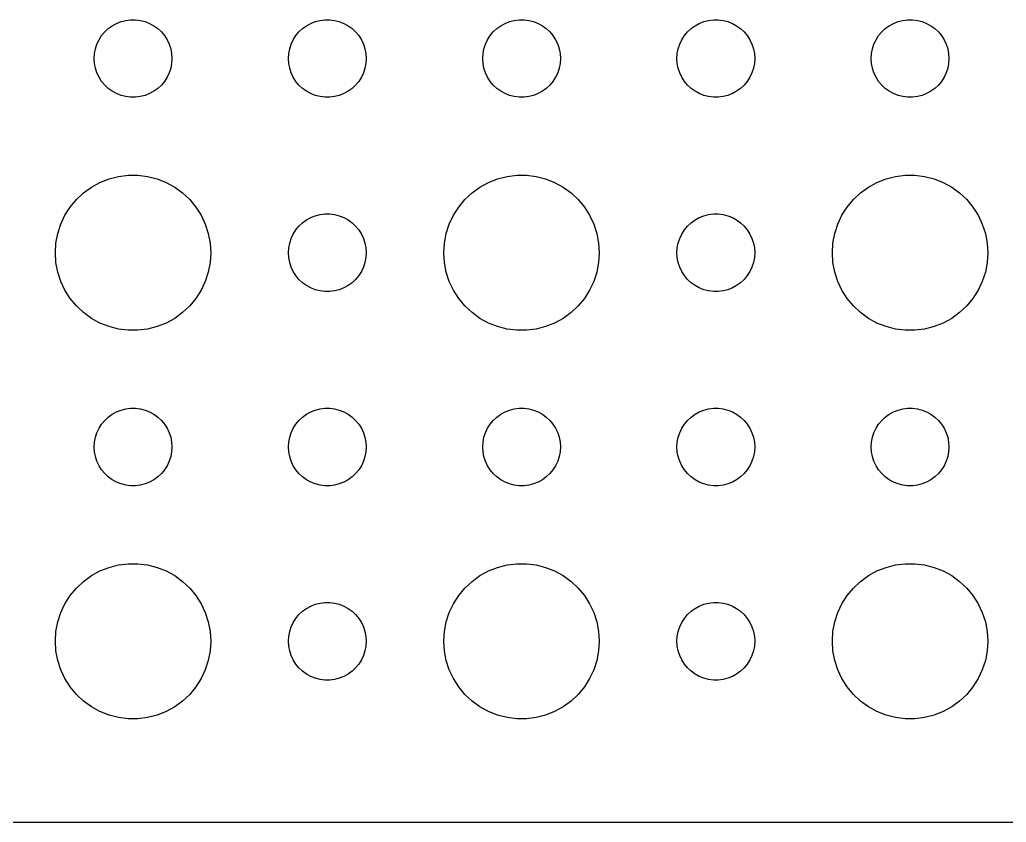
# Model space of a CAD drawing. Header units: metres. Extents: x -134 to 134, y -134 to 134.
# Drawn here: x 63.12 to 101.21, y -134.49 to -103.5 of the extents above; entities that cross this region are included whole.
import ezdxf

# ---------------------------------------------------------------- set-up
doc = ezdxf.new("R2010")
doc.units = ezdxf.units.M

msp = doc.modelspace()

# ---------------------------------------------------------------- linework, layer by layer
for p, q in [((66.8613, -103.643), (67.0365, -103.573)), ((67.0365, -103.573), (67.2189, -103.527)), ((67.2189, -103.527), (67.4058, -103.503)), ((67.4058, -103.503), (67.5942, -103.503)), ((67.5942, -103.503), (67.7811, -103.527)), ((67.7811, -103.527), (67.9635, -103.573)), ((67.9635, -103.573), (68.1387, -103.643)), ((74.3613, -103.643), (74.5365, -103.573)), ((74.5365, -103.573), (74.7189, -103.527)), ((74.7189, -103.527), (74.9058, -103.503)), ((74.9058, -103.503), (75.0942, -103.503)), ((75.0942, -103.503), (75.2811, -103.527)), ((75.2811, -103.527), (75.4635, -103.573)), ((75.4635, -103.573), (75.6387, -103.643)), ((81.8613, -103.643), (82.0365, -103.573)), ((82.0365, -103.573), (82.2189, -103.527)), ((82.2189, -103.527), (82.4058, -103.503)), ((82.4058, -103.503), (82.5942, -103.503)), ((82.5942, -103.503), (82.7811, -103.527)), ((82.7811, -103.527), (82.9635, -103.573)), ((82.9635, -103.573), (83.1387, -103.643)), ((89.3613, -103.643), (89.5365, -103.573)), ((89.5365, -103.573), (89.7189, -103.527)), ((89.7189, -103.527), (89.9058, -103.503)), ((89.9058, -103.503), (90.0942, -103.503)), ((90.0942, -103.503), (90.2811, -103.527)), ((90.2811, -103.527), (90.4635, -103.573)), ((90.4635, -103.573), (90.6387, -103.643)), ((96.8613, -103.643), (97.0365, -103.573)), ((97.0365, -103.573), (97.2189, -103.527)), ((97.2189, -103.527), (97.4058, -103.503)), ((97.4058, -103.503), (97.5942, -103.503)), ((97.5942, -103.503), (97.7811, -103.527)), ((97.7811, -103.527), (97.9635, -103.573)), ((97.9635, -103.573), (98.1387, -103.643)), ((66.2865, -104.118), (66.4065, -103.973)), ((66.4065, -103.973), (66.5439, -103.844)), ((66.5439, -103.844), (66.6963, -103.734)), ((66.6963, -103.734), (66.8613, -103.643)), ((68.1387, -103.643), (68.3037, -103.734)), ((68.3037, -103.734), (68.4561, -103.844)), ((68.4561, -103.844), (68.5934, -103.973)), ((68.5934, -103.973), (68.7135, -104.118)), ((73.7865, -104.118), (73.9065, -103.973)), ((73.9065, -103.973), (74.0439, -103.844)), ((74.0439, -103.844), (74.1963, -103.734)), ((74.1963, -103.734), (74.3613, -103.643)), ((75.6387, -103.643), (75.8037, -103.734)), ((75.8037, -103.734), (75.9561, -103.844)), ((75.9561, -103.844), (76.0934, -103.973)), ((76.0934, -103.973), (76.2135, -104.118)), ((81.2865, -104.118), (81.4065, -103.973)), ((81.4065, -103.973), (81.5439, -103.844)), ((81.5439, -103.844), (81.6963, -103.734)), ((81.6963, -103.734), (81.8613, -103.643)), ((83.1387, -103.643), (83.3037, -103.734)), ((83.3037, -103.734), (83.4561, -103.844)), ((83.4561, -103.844), (83.5934, -103.973)), ((83.5934, -103.973), (83.7135, -104.118)), ((88.7865, -104.118), (88.9065, -103.973)), ((88.9065, -103.973), (89.0439, -103.844)), ((89.0439, -103.844), (89.1963, -103.734)), ((89.1963, -103.734), (89.3613, -103.643)), ((90.6387, -103.643), (90.8037, -103.734)), ((90.8037, -103.734), (90.9561, -103.844)), ((90.9561, -103.844), (91.0934, -103.973)), ((91.0934, -103.973), (91.2135, -104.118)), ((96.2865, -104.118), (96.4065, -103.973)), ((96.4065, -103.973), (96.5439, -103.844)), ((96.5439, -103.844), (96.6963, -103.734)), ((96.6963, -103.734), (96.8613, -103.643)), ((98.1387, -103.643), (98.3037, -103.734)), ((98.3037, -103.734), (98.4561, -103.844)), ((98.4561, -103.844), (98.5934, -103.973)), ((98.5934, -103.973), (98.7135, -104.118)), ((66.1053, -104.448), (66.1855, -104.277)), ((66.1855, -104.277), (66.2865, -104.118)), ((68.7135, -104.118), (68.8145, -104.277)), ((68.8145, -104.277), (68.8947, -104.448)), ((73.6053, -104.448), (73.6855, -104.277)), ((73.6855, -104.277), (73.7865, -104.118)), ((76.2135, -104.118), (76.3145, -104.277)), ((76.3145, -104.277), (76.3947, -104.448)), ((81.1053, -104.448), (81.1855, -104.277)), ((81.1855, -104.277), (81.2865, -104.118)), ((83.7135, -104.118), (83.8145, -104.277)), ((83.8145, -104.277), (83.8947, -104.448)), ((88.6053, -104.448), (88.6855, -104.277)), ((88.6855, -104.277), (88.7865, -104.118)), ((91.2135, -104.118), (91.3145, -104.277)), ((91.3145, -104.277), (91.3947, -104.448)), ((96.1053, -104.448), (96.1855, -104.277)), ((96.1855, -104.277), (96.2865, -104.118)), ((98.7135, -104.118), (98.8145, -104.277)), ((98.8145, -104.277), (98.8947, -104.448)), ((66.0118, -104.812), (66.0471, -104.627)), ((66.0471, -104.627), (66.1053, -104.448)), ((68.8947, -104.448), (68.9529, -104.627)), ((68.9529, -104.627), (68.9882, -104.812)), ((73.5118, -104.812), (73.5471, -104.627)), ((73.5471, -104.627), (73.6053, -104.448)), ((76.3947, -104.448), (76.4529, -104.627)), ((76.4529, -104.627), (76.4882, -104.812)), ((81.0118, -104.812), (81.0471, -104.627)), ((81.0471, -104.627), (81.1053, -104.448)), ((83.8947, -104.448), (83.9529, -104.627)), ((83.9529, -104.627), (83.9882, -104.812)), ((88.5118, -104.812), (88.5471, -104.627)), ((88.5471, -104.627), (88.6053, -104.448)), ((91.3947, -104.448), (91.4529, -104.627)), ((91.4529, -104.627), (91.4882, -104.812)), ((96.0118, -104.812), (96.0471, -104.627)), ((96.0471, -104.627), (96.1053, -104.448)), ((98.8947, -104.448), (98.9529, -104.627)), ((98.9529, -104.627), (98.9882, -104.812)), ((66, -105), (66.0118, -104.812)), ((66.0118, -105.188), (66, -105)), ((68.9882, -104.812), (69, -105)), ((69, -105), (68.9882, -105.188)), ((73.5, -105), (73.5118, -104.812)), ((73.5118, -105.188), (73.5, -105)), ((76.4882, -104.812), (76.5, -105)), ((76.5, -105), (76.4882, -105.188)), ((81, -105), (81.0118, -104.812)), ((81.0118, -105.188), (81, -105)), ((83.9882, -104.812), (84, -105)), ((84, -105), (83.9882, -105.188)), ((88.5, -105), (88.5118, -104.812)), ((88.5118, -105.188), (88.5, -105)), ((91.4882, -104.812), (91.5, -105)), ((91.5, -105), (91.4882, -105.188)), ((96, -105), (96.0118, -104.812)), ((96.0118, -105.188), (96, -105)), ((98.9882, -104.812), (99, -105)), ((99, -105), (98.9882, -105.188)), ((66.0471, -105.373), (66.0118, -105.188)), ((66.1053, -105.552), (66.0471, -105.373)), ((68.9529, -105.373), (68.8947, -105.552)), ((68.9882, -105.188), (68.9529, -105.373)), ((73.5471, -105.373), (73.5118, -105.188)), ((73.6053, -105.552), (73.5471, -105.373)), ((76.4529, -105.373), (76.3947, -105.552)), ((76.4882, -105.188), (76.4529, -105.373)), ((81.0471, -105.373), (81.0118, -105.188)), ((81.1053, -105.552), (81.0471, -105.373)), ((83.9529, -105.373), (83.8947, -105.552)), ((83.9882, -105.188), (83.9529, -105.373)), ((88.5471, -105.373), (88.5118, -105.188)), ((88.6053, -105.552), (88.5471, -105.373)), ((91.4529, -105.373), (91.3947, -105.552)), ((91.4882, -105.188), (91.4529, -105.373)), ((96.0471, -105.373), (96.0118, -105.188)), ((96.1053, -105.552), (96.0471, -105.373)), ((98.9529, -105.373), (98.8947, -105.552)), ((98.9882, -105.188), (98.9529, -105.373)), ((66.1855, -105.723), (66.1053, -105.552)), ((66.2865, -105.882), (66.1855, -105.723)), ((66.4065, -106.027), (66.2865, -105.882)), ((68.7135, -105.882), (68.5934, -106.027)), ((68.8145, -105.723), (68.7135, -105.882)), ((68.8947, -105.552), (68.8145, -105.723)), ((73.6855, -105.723), (73.6053, -105.552)), ((73.7865, -105.882), (73.6855, -105.723)), ((73.9065, -106.027), (73.7865, -105.882)), ((76.2135, -105.882), (76.0934, -106.027)), ((76.3145, -105.723), (76.2135, -105.882)), ((76.3947, -105.552), (76.3145, -105.723)), ((81.1855, -105.723), (81.1053, -105.552)), ((81.2865, -105.882), (81.1855, -105.723)), ((81.4065, -106.027), (81.2865, -105.882)), ((83.7135, -105.882), (83.5934, -106.027)), ((83.8145, -105.723), (83.7135, -105.882)), ((83.8947, -105.552), (83.8145, -105.723)), ((88.6855, -105.723), (88.6053, -105.552)), ((88.7865, -105.882), (88.6855, -105.723)), ((88.9065, -106.027), (88.7865, -105.882)), ((91.2135, -105.882), (91.0934, -106.027)), ((91.3145, -105.723), (91.2135, -105.882)), ((91.3947, -105.552), (91.3145, -105.723)), ((96.1855, -105.723), (96.1053, -105.552)), ((96.2865, -105.882), (96.1855, -105.723)), ((96.4065, -106.027), (96.2865, -105.882)), ((98.7135, -105.882), (98.5934, -106.027)), ((98.8145, -105.723), (98.7135, -105.882)), ((98.8947, -105.552), (98.8145, -105.723)), ((66.5439, -106.156), (66.4065, -106.027)), ((66.6963, -106.266), (66.5439, -106.156)), ((66.8613, -106.357), (66.6963, -106.266)), ((68.3037, -106.266), (68.1387, -106.357)), ((68.4561, -106.156), (68.3037, -106.266)), ((68.5934, -106.027), (68.4561, -106.156)), ((74.0439, -106.156), (73.9065, -106.027)), ((74.1963, -106.266), (74.0439, -106.156)), ((74.3613, -106.357), (74.1963, -106.266)), ((75.8037, -106.266), (75.6387, -106.357)), ((75.9561, -106.156), (75.8037, -106.266)), ((76.0934, -106.027), (75.9561, -106.156)), ((81.5439, -106.156), (81.4065, -106.027)), ((81.6963, -106.266), (81.5439, -106.156)), ((81.8613, -106.357), (81.6963, -106.266)), ((83.3037, -106.266), (83.1387, -106.357)), ((83.4561, -106.156), (83.3037, -106.266)), ((83.5934, -106.027), (83.4561, -106.156)), ((89.0439, -106.156), (88.9065, -106.027)), ((89.1963, -106.266), (89.0439, -106.156)), ((89.3613, -106.357), (89.1963, -106.266)), ((90.8037, -106.266), (90.6387, -106.357)), ((90.9561, -106.156), (90.8037, -106.266)), ((91.0934, -106.027), (90.9561, -106.156)), ((96.5439, -106.156), (96.4065, -106.027)), ((96.6963, -106.266), (96.5439, -106.156)), ((96.8613, -106.357), (96.6963, -106.266)), ((98.3037, -106.266), (98.1387, -106.357)), ((98.4561, -106.156), (98.3037, -106.266)), ((98.5934, -106.027), (98.4561, -106.156)), ((67.0365, -106.427), (66.8613, -106.357)), ((67.2189, -106.473), (67.0365, -106.427)), ((67.4058, -106.497), (67.2189, -106.473)), ((67.5942, -106.497), (67.4058, -106.497)), ((67.7811, -106.473), (67.5942, -106.497)), ((67.9635, -106.427), (67.7811, -106.473)), ((68.1387, -106.357), (67.9635, -106.427)), ((74.5365, -106.427), (74.3613, -106.357)), ((74.7189, -106.473), (74.5365, -106.427)), ((74.9058, -106.497), (74.7189, -106.473)), ((75.0942, -106.497), (74.9058, -106.497)), ((75.2811, -106.473), (75.0942, -106.497)), ((75.4635, -106.427), (75.2811, -106.473)), ((75.6387, -106.357), (75.4635, -106.427)), ((82.0365, -106.427), (81.8613, -106.357)), ((82.2189, -106.473), (82.0365, -106.427)), ((82.4058, -106.497), (82.2189, -106.473)), ((82.5942, -106.497), (82.4058, -106.497)), ((82.7811, -106.473), (82.5942, -106.497)), ((82.9635, -106.427), (82.7811, -106.473)), ((83.1387, -106.357), (82.9635, -106.427)), ((89.5365, -106.427), (89.3613, -106.357)), ((89.7189, -106.473), (89.5365, -106.427)), ((89.9058, -106.497), (89.7189, -106.473)), ((90.0942, -106.497), (89.9058, -106.497)), ((90.2811, -106.473), (90.0942, -106.497)), ((90.4635, -106.427), (90.2811, -106.473)), ((90.6387, -106.357), (90.4635, -106.427)), ((97.0365, -106.427), (96.8613, -106.357)), ((97.2189, -106.473), (97.0365, -106.427)), ((97.4058, -106.497), (97.2189, -106.473)), ((97.5942, -106.497), (97.4058, -106.497)), ((97.7811, -106.473), (97.5942, -106.497)), ((97.9635, -106.427), (97.7811, -106.473)), ((98.1387, -106.357), (97.9635, -106.427)), ((66.2227, -109.786), (66.573, -109.647)), ((66.573, -109.647), (66.9379, -109.553)), ((66.9379, -109.553), (67.3116, -109.506)), ((67.3116, -109.506), (67.6884, -109.506)), ((67.6884, -109.506), (68.0621, -109.553)), ((68.0621, -109.553), (68.427, -109.647)), ((68.427, -109.647), (68.7773, -109.786)), ((81.2227, -109.786), (81.573, -109.647)), ((81.573, -109.647), (81.9379, -109.553)), ((81.9379, -109.553), (82.3116, -109.506)), ((82.3116, -109.506), (82.6884, -109.506)), ((82.6884, -109.506), (83.0621, -109.553)), ((83.0621, -109.553), (83.427, -109.647)), ((83.427, -109.647), (83.7773, -109.786)), ((96.2227, -109.786), (96.573, -109.647)), ((96.573, -109.647), (96.9379, -109.553)), ((96.9379, -109.553), (97.3116, -109.506)), ((97.3116, -109.506), (97.6884, -109.506)), ((97.6884, -109.506), (98.0621, -109.553)), ((98.0621, -109.553), (98.427, -109.647)), ((98.427, -109.647), (98.7773, -109.786)), ((65.5877, -110.188), (65.8925, -109.967)), ((65.8925, -109.967), (66.2227, -109.786)), ((68.7773, -109.786), (69.1075, -109.967)), ((69.1075, -109.967), (69.4123, -110.188)), ((80.5877, -110.188), (80.8925, -109.967)), ((80.8925, -109.967), (81.2227, -109.786)), ((83.7773, -109.786), (84.1075, -109.967)), ((84.1075, -109.967), (84.4123, -110.188)), ((95.5877, -110.188), (95.8925, -109.967)), ((95.8925, -109.967), (96.2227, -109.786)), ((98.7773, -109.786), (99.1075, -109.967)), ((99.1075, -109.967), (99.4123, -110.188)), ((65.073, -110.737), (65.3131, -110.446)), ((65.3131, -110.446), (65.5877, -110.188)), ((69.4123, -110.188), (69.6869, -110.446)), ((69.6869, -110.446), (69.927, -110.737)), ((80.073, -110.737), (80.3131, -110.446)), ((80.3131, -110.446), (80.5877, -110.188)), ((84.4123, -110.188), (84.6869, -110.446)), ((84.6869, -110.446), (84.927, -110.737)), ((95.073, -110.737), (95.3131, -110.446)), ((95.3131, -110.446), (95.5877, -110.188)), ((99.4123, -110.188), (99.6869, -110.446)), ((99.6869, -110.446), (99.927, -110.737)), ((64.8711, -111.055), (65.073, -110.737)), ((69.927, -110.737), (70.1289, -111.055)), ((79.8711, -111.055), (80.073, -110.737)), ((84.927, -110.737), (85.1289, -111.055)), ((94.8711, -111.055), (95.073, -110.737)), ((99.927, -110.737), (100.129, -111.055)), ((64.7107, -111.396), (64.8711, -111.055)), ((70.1289, -111.055), (70.2893, -111.396)), ((74.1963, -111.234), (74.3613, -111.143)), ((74.3613, -111.143), (74.5365, -111.073)), ((74.5365, -111.073), (74.7189, -111.027)), ((74.7189, -111.027), (74.9058, -111.003)), ((74.9058, -111.003), (75.0942, -111.003)), ((75.0942, -111.003), (75.2811, -111.027)), ((75.2811, -111.027), (75.4635, -111.073)), ((75.4635, -111.073), (75.6387, -111.143)), ((75.6387, -111.143), (75.8037, -111.234)), ((79.7107, -111.396), (79.8711, -111.055)), ((85.1289, -111.055), (85.2893, -111.396)), ((89.1963, -111.234), (89.3613, -111.143)), ((89.3613, -111.143), (89.5365, -111.073)), ((89.5365, -111.073), (89.7189, -111.027)), ((89.7189, -111.027), (89.9058, -111.003)), ((89.9058, -111.003), (90.0942, -111.003)), ((90.0942, -111.003), (90.2811, -111.027)), ((90.2811, -111.027), (90.4635, -111.073)), ((90.4635, -111.073), (90.6387, -111.143)), ((90.6387, -111.143), (90.8037, -111.234)), ((94.7107, -111.396), (94.8711, -111.055)), ((100.129, -111.055), (100.289, -111.396)), ((64.5943, -111.754), (64.7107, -111.396)), ((70.2893, -111.396), (70.4057, -111.754)), ((73.7865, -111.618), (73.9065, -111.473)), ((73.9065, -111.473), (74.0439, -111.344)), ((74.0439, -111.344), (74.1963, -111.234)), ((75.8037, -111.234), (75.9561, -111.344)), ((75.9561, -111.344), (76.0934, -111.473)), ((76.0934, -111.473), (76.2135, -111.618)), ((79.5943, -111.754), (79.7107, -111.396)), ((85.2893, -111.396), (85.4057, -111.754)), ((88.7865, -111.618), (88.9065, -111.473)), ((88.9065, -111.473), (89.0439, -111.344)), ((89.0439, -111.344), (89.1963, -111.234)), ((90.8037, -111.234), (90.9561, -111.344)), ((90.9561, -111.344), (91.0934, -111.473)), ((91.0934, -111.473), (91.2135, -111.618)), ((94.5943, -111.754), (94.7107, -111.396)), ((100.289, -111.396), (100.406, -111.754)), ((64.5237, -112.124), (64.5943, -111.754)), ((70.4057, -111.754), (70.4763, -112.124)), ((73.5471, -112.127), (73.6053, -111.948)), ((73.6053, -111.948), (73.6855, -111.777)), ((73.6855, -111.777), (73.7865, -111.618)), ((76.2135, -111.618), (76.3145, -111.777)), ((76.3145, -111.777), (76.3947, -111.948)), ((76.3947, -111.948), (76.4529, -112.127)), ((79.5237, -112.124), (79.5943, -111.754)), ((85.4057, -111.754), (85.4763, -112.124)), ((88.5471, -112.127), (88.6053, -111.948)), ((88.6053, -111.948), (88.6855, -111.777)), ((88.6855, -111.777), (88.7865, -111.618)), ((91.2135, -111.618), (91.3145, -111.777)), ((91.3145, -111.777), (91.3947, -111.948)), ((91.3947, -111.948), (91.4529, -112.127)), ((94.5237, -112.124), (94.5943, -111.754)), ((100.406, -111.754), (100.476, -112.124)), ((64.5, -112.5), (64.5237, -112.124)), ((70.4763, -112.124), (70.5, -112.5)), ((73.5, -112.5), (73.5118, -112.312)), ((73.5118, -112.312), (73.5471, -112.127)), ((76.4529, -112.127), (76.4882, -112.312)), ((76.4882, -112.312), (76.5, -112.5)), ((79.5, -112.5), (79.5237, -112.124)), ((85.4763, -112.124), (85.5, -112.5)), ((88.5, -112.5), (88.5118, -112.312)), ((88.5118, -112.312), (88.5471, -112.127)), ((91.4529, -112.127), (91.4882, -112.312)), ((91.4882, -112.312), (91.5, -112.5)), ((94.5, -112.5), (94.5237, -112.124)), ((100.476, -112.124), (100.5, -112.5)), ((64.5237, -112.876), (64.5, -112.5)), ((70.5, -112.5), (70.4763, -112.876)), ((73.5118, -112.688), (73.5, -112.5)), ((73.5471, -112.873), (73.5118, -112.688)), ((76.4882, -112.688), (76.4529, -112.873)), ((76.5, -112.5), (76.4882, -112.688)), ((79.5237, -112.876), (79.5, -112.5)), ((85.5, -112.5), (85.4763, -112.876)), ((88.5118, -112.688), (88.5, -112.5)), ((88.5471, -112.873), (88.5118, -112.688)), ((91.4882, -112.688), (91.4529, -112.873)), ((91.5, -112.5), (91.4882, -112.688)), ((94.5237, -112.876), (94.5, -112.5)), ((100.5, -112.5), (100.476, -112.876)), ((64.5943, -113.246), (64.5237, -112.876)), ((70.4763, -112.876), (70.4057, -113.246)), ((73.6053, -113.052), (73.5471, -112.873)), ((73.6855, -113.223), (73.6053, -113.052)), ((76.3947, -113.052), (76.3145, -113.223)), ((76.4529, -112.873), (76.3947, -113.052)), ((79.5943, -113.246), (79.5237, -112.876)), ((85.4763, -112.876), (85.4057, -113.246)), ((88.6053, -113.052), (88.5471, -112.873)), ((88.6855, -113.223), (88.6053, -113.052)), ((91.3947, -113.052), (91.3145, -113.223)), ((91.4529, -112.873), (91.3947, -113.052)), ((94.5943, -113.246), (94.5237, -112.876)), ((100.476, -112.876), (100.406, -113.246)), ((64.7107, -113.604), (64.5943, -113.246)), ((70.4057, -113.246), (70.2893, -113.604)), ((73.7865, -113.382), (73.6855, -113.223)), ((73.9065, -113.527), (73.7865, -113.382)), ((76.2135, -113.382), (76.0934, -113.527)), ((76.3145, -113.223), (76.2135, -113.382)), ((79.7107, -113.604), (79.5943, -113.246)), ((85.4057, -113.246), (85.2893, -113.604)), ((88.7865, -113.382), (88.6855, -113.223)), ((88.9065, -113.527), (88.7865, -113.382)), ((91.2135, -113.382), (91.0934, -113.527)), ((91.3145, -113.223), (91.2135, -113.382)), ((94.7107, -113.604), (94.5943, -113.246)), ((100.406, -113.246), (100.289, -113.604)), ((64.8711, -113.945), (64.7107, -113.604)), ((70.2893, -113.604), (70.1289, -113.945)), ((74.0439, -113.656), (73.9065, -113.527)), ((74.1963, -113.766), (74.0439, -113.656)), ((74.3613, -113.857), (74.1963, -113.766)), ((74.5365, -113.927), (74.3613, -113.857)), ((75.6387, -113.857), (75.4635, -113.927)), ((75.8037, -113.766), (75.6387, -113.857)), ((75.9561, -113.656), (75.8037, -113.766)), ((76.0934, -113.527), (75.9561, -113.656)), ((79.8711, -113.945), (79.7107, -113.604)), ((85.2893, -113.604), (85.1289, -113.945)), ((89.0439, -113.656), (88.9065, -113.527)), ((89.1963, -113.766), (89.0439, -113.656)), ((89.3613, -113.857), (89.1963, -113.766)), ((89.5365, -113.927), (89.3613, -113.857)), ((90.6387, -113.857), (90.4635, -113.927)), ((90.8037, -113.766), (90.6387, -113.857)), ((90.9561, -113.656), (90.8037, -113.766)), ((91.0934, -113.527), (90.9561, -113.656)), ((94.8711, -113.945), (94.7107, -113.604)), ((100.289, -113.604), (100.129, -113.945)), ((65.073, -114.263), (64.8711, -113.945)), ((65.3131, -114.554), (65.073, -114.263)), ((69.927, -114.263), (69.6869, -114.554)), ((70.1289, -113.945), (69.927, -114.263)), ((74.7189, -113.973), (74.5365, -113.927)), ((74.9058, -113.997), (74.7189, -113.973)), ((75.0942, -113.997), (74.9058, -113.997)), ((75.2811, -113.973), (75.0942, -113.997)), ((75.4635, -113.927), (75.2811, -113.973)), ((80.073, -114.263), (79.8711, -113.945)), ((80.3131, -114.554), (80.073, -114.263)), ((84.927, -114.263), (84.6869, -114.554)), ((85.1289, -113.945), (84.927, -114.263)), ((89.7189, -113.973), (89.5365, -113.927)), ((89.9058, -113.997), (89.7189, -113.973)), ((90.0942, -113.997), (89.9058, -113.997)), ((90.2811, -113.973), (90.0942, -113.997)), ((90.4635, -113.927), (90.2811, -113.973)), ((95.073, -114.263), (94.8711, -113.945)), ((95.3131, -114.554), (95.073, -114.263)), ((99.927, -114.263), (99.6869, -114.554)), ((100.129, -113.945), (99.927, -114.263)), ((65.5877, -114.812), (65.3131, -114.554)), ((69.6869, -114.554), (69.4123, -114.812)), ((80.5877, -114.812), (80.3131, -114.554)), ((84.6869, -114.554), (84.4123, -114.812)), ((95.5877, -114.812), (95.3131, -114.554)), ((99.6869, -114.554), (99.4123, -114.812)), ((65.8925, -115.033), (65.5877, -114.812)), ((69.4123, -114.812), (69.1075, -115.033)), ((80.8925, -115.033), (80.5877, -114.812)), ((84.4123, -114.812), (84.1075, -115.033)), ((95.8925, -115.033), (95.5877, -114.812)), ((99.4123, -114.812), (99.1075, -115.033)), ((66.2227, -115.214), (65.8925, -115.033)), ((66.573, -115.353), (66.2227, -115.214)), ((66.9379, -115.447), (66.573, -115.353)), ((68.427, -115.353), (68.0621, -115.447)), ((68.7773, -115.214), (68.427, -115.353)), ((69.1075, -115.033), (68.7773, -115.214)), ((81.2227, -115.214), (80.8925, -115.033)), ((81.573, -115.353), (81.2227, -115.214)), ((81.9379, -115.447), (81.573, -115.353)), ((83.427, -115.353), (83.0621, -115.447)), ((83.7773, -115.214), (83.427, -115.353)), ((84.1075, -115.033), (83.7773, -115.214)), ((96.2227, -115.214), (95.8925, -115.033)), ((96.573, -115.353), (96.2227, -115.214)), ((96.9379, -115.447), (96.573, -115.353)), ((98.427, -115.353), (98.0621, -115.447)), ((98.7773, -115.214), (98.427, -115.353)), ((99.1075, -115.033), (98.7773, -115.214)), ((67.3116, -115.494), (66.9379, -115.447)), ((67.6884, -115.494), (67.3116, -115.494)), ((68.0621, -115.447), (67.6884, -115.494)), ((82.3116, -115.494), (81.9379, -115.447)), ((82.6884, -115.494), (82.3116, -115.494)), ((83.0621, -115.447), (82.6884, -115.494)), ((97.3116, -115.494), (96.9379, -115.447)), ((97.6884, -115.494), (97.3116, -115.494)), ((98.0621, -115.447), (97.6884, -115.494)), ((66.5439, -118.844), (66.6963, -118.734)), ((66.6963, -118.734), (66.8613, -118.643)), ((66.8613, -118.643), (67.0365, -118.573)), ((67.0365, -118.573), (67.2189, -118.527)), ((67.2189, -118.527), (67.4058, -118.503)), ((67.4058, -118.503), (67.5942, -118.503)), ((67.5942, -118.503), (67.7811, -118.527)), ((67.7811, -118.527), (67.9635, -118.573)), ((67.9635, -118.573), (68.1387, -118.643)), ((68.1387, -118.643), (68.3037, -118.734)), ((68.3037, -118.734), (68.4561, -118.844)), ((74.0439, -118.844), (74.1963, -118.734)), ((74.1963, -118.734), (74.3613, -118.643)), ((74.3613, -118.643), (74.5365, -118.573)), ((74.5365, -118.573), (74.7189, -118.527)), ((74.7189, -118.527), (74.9058, -118.503)), ((74.9058, -118.503), (75.0942, -118.503)), ((75.0942, -118.503), (75.2811, -118.527)), ((75.2811, -118.527), (75.4635, -118.573)), ((75.4635, -118.573), (75.6387, -118.643)), ((75.6387, -118.643), (75.8037, -118.734)), ((75.8037, -118.734), (75.9561, -118.844)), ((81.5439, -118.844), (81.6963, -118.734)), ((81.6963, -118.734), (81.8613, -118.643)), ((81.8613, -118.643), (82.0365, -118.573)), ((82.0365, -118.573), (82.2189, -118.527)), ((82.2189, -118.527), (82.4058, -118.503)), ((82.4058, -118.503), (82.5942, -118.503)), ((82.5942, -118.503), (82.7811, -118.527)), ((82.7811, -118.527), (82.9635, -118.573)), ((82.9635, -118.573), (83.1387, -118.643)), ((83.1387, -118.643), (83.3037, -118.734)), ((83.3037, -118.734), (83.4561, -118.844)), ((89.0439, -118.844), (89.1963, -118.734)), ((89.1963, -118.734), (89.3613, -118.643)), ((89.3613, -118.643), (89.5365, -118.573)), ((89.5365, -118.573), (89.7189, -118.527)), ((89.7189, -118.527), (89.9058, -118.503)), ((89.9058, -118.503), (90.0942, -118.503)), ((90.0942, -118.503), (90.2811, -118.527)), ((90.2811, -118.527), (90.4635, -118.573)), ((90.4635, -118.573), (90.6387, -118.643)), ((90.6387, -118.643), (90.8037, -118.734)), ((90.8037, -118.734), (90.9561, -118.844)), ((96.5439, -118.844), (96.6963, -118.734)), ((96.6963, -118.734), (96.8613, -118.643)), ((96.8613, -118.643), (97.0365, -118.573)), ((97.0365, -118.573), (97.2189, -118.527)), ((97.2189, -118.527), (97.4058, -118.503)), ((97.4058, -118.503), (97.5942, -118.503)), ((97.5942, -118.503), (97.7811, -118.527)), ((97.7811, -118.527), (97.9635, -118.573)), ((97.9635, -118.573), (98.1387, -118.643)), ((98.1387, -118.643), (98.3037, -118.734)), ((98.3037, -118.734), (98.4561, -118.844)), ((66.1855, -119.277), (66.2865, -119.118)), ((66.2865, -119.118), (66.4065, -118.973)), ((66.4065, -118.973), (66.5439, -118.844)), ((68.4561, -118.844), (68.5934, -118.973)), ((68.5934, -118.973), (68.7135, -119.118)), ((68.7135, -119.118), (68.8145, -119.277)), ((73.6855, -119.277), (73.7865, -119.118)), ((73.7865, -119.118), (73.9065, -118.973)), ((73.9065, -118.973), (74.0439, -118.844)), ((75.9561, -118.844), (76.0934, -118.973)), ((76.0934, -118.973), (76.2135, -119.118)), ((76.2135, -119.118), (76.3145, -119.277)), ((81.1855, -119.277), (81.2865, -119.118)), ((81.2865, -119.118), (81.4065, -118.973)), ((81.4065, -118.973), (81.5439, -118.844)), ((83.4561, -118.844), (83.5934, -118.973)), ((83.5934, -118.973), (83.7135, -119.118)), ((83.7135, -119.118), (83.8145, -119.277)), ((88.6855, -119.277), (88.7865, -119.118)), ((88.7865, -119.118), (88.9065, -118.973)), ((88.9065, -118.973), (89.0439, -118.844)), ((90.9561, -118.844), (91.0934, -118.973)), ((91.0934, -118.973), (91.2135, -119.118)), ((91.2135, -119.118), (91.3145, -119.277)), ((96.1855, -119.277), (96.2865, -119.118)), ((96.2865, -119.118), (96.4065, -118.973)), ((96.4065, -118.973), (96.5439, -118.844)), ((98.4561, -118.844), (98.5934, -118.973)), ((98.5934, -118.973), (98.7135, -119.118)), ((98.7135, -119.118), (98.8145, -119.277)), ((66.0471, -119.627), (66.1053, -119.448)), ((66.1053, -119.448), (66.1855, -119.277)), ((68.8145, -119.277), (68.8947, -119.448)), ((68.8947, -119.448), (68.9529, -119.627)), ((73.5471, -119.627), (73.6053, -119.448)), ((73.6053, -119.448), (73.6855, -119.277)), ((76.3145, -119.277), (76.3947, -119.448)), ((76.3947, -119.448), (76.4529, -119.627)), ((81.0471, -119.627), (81.1053, -119.448)), ((81.1053, -119.448), (81.1855, -119.277)), ((83.8145, -119.277), (83.8947, -119.448)), ((83.8947, -119.448), (83.9529, -119.627)), ((88.5471, -119.627), (88.6053, -119.448)), ((88.6053, -119.448), (88.6855, -119.277)), ((91.3145, -119.277), (91.3947, -119.448)), ((91.3947, -119.448), (91.4529, -119.627)), ((96.0471, -119.627), (96.1053, -119.448)), ((96.1053, -119.448), (96.1855, -119.277)), ((98.8145, -119.277), (98.8947, -119.448)), ((98.8947, -119.448), (98.9529, -119.627)), ((66, -120), (66.0118, -119.812)), ((66.0118, -119.812), (66.0471, -119.627)), ((68.9529, -119.627), (68.9882, -119.812)), ((68.9882, -119.812), (69, -120)), ((73.5, -120), (73.5118, -119.812)), ((73.5118, -119.812), (73.5471, -119.627)), ((76.4529, -119.627), (76.4882, -119.812)), ((76.4882, -119.812), (76.5, -120)), ((81, -120), (81.0118, -119.812)), ((81.0118, -119.812), (81.0471, -119.627)), ((83.9529, -119.627), (83.9882, -119.812)), ((83.9882, -119.812), (84, -120)), ((88.5, -120), (88.5118, -119.812)), ((88.5118, -119.812), (88.5471, -119.627)), ((91.4529, -119.627), (91.4882, -119.812)), ((91.4882, -119.812), (91.5, -120)), ((96, -120), (96.0118, -119.812)), ((96.0118, -119.812), (96.0471, -119.627)), ((98.9529, -119.627), (98.9882, -119.812)), ((98.9882, -119.812), (99, -120)), ((66.0118, -120.188), (66, -120)), ((66.0471, -120.373), (66.0118, -120.188)), ((68.9882, -120.188), (68.9529, -120.373)), ((69, -120), (68.9882, -120.188)), ((73.5118, -120.188), (73.5, -120)), ((73.5471, -120.373), (73.5118, -120.188)), ((76.4882, -120.188), (76.4529, -120.373)), ((76.5, -120), (76.4882, -120.188)), ((81.0118, -120.188), (81, -120)), ((81.0471, -120.373), (81.0118, -120.188)), ((83.9882, -120.188), (83.9529, -120.373)), ((84, -120), (83.9882, -120.188)), ((88.5118, -120.188), (88.5, -120)), ((88.5471, -120.373), (88.5118, -120.188)), ((91.4882, -120.188), (91.4529, -120.373)), ((91.5, -120), (91.4882, -120.188)), ((96.0118, -120.188), (96, -120)), ((96.0471, -120.373), (96.0118, -120.188)), ((98.9882, -120.188), (98.9529, -120.373)), ((99, -120), (98.9882, -120.188)), ((66.1053, -120.552), (66.0471, -120.373)), ((66.1855, -120.723), (66.1053, -120.552)), ((66.2865, -120.882), (66.1855, -120.723)), ((68.8145, -120.723), (68.7135, -120.882)), ((68.8947, -120.552), (68.8145, -120.723)), ((68.9529, -120.373), (68.8947, -120.552)), ((73.6053, -120.552), (73.5471, -120.373)), ((73.6855, -120.723), (73.6053, -120.552)), ((73.7865, -120.882), (73.6855, -120.723)), ((76.3145, -120.723), (76.2135, -120.882)), ((76.3947, -120.552), (76.3145, -120.723)), ((76.4529, -120.373), (76.3947, -120.552)), ((81.1053, -120.552), (81.0471, -120.373)), ((81.1855, -120.723), (81.1053, -120.552)), ((81.2865, -120.882), (81.1855, -120.723)), ((83.8145, -120.723), (83.7135, -120.882)), ((83.8947, -120.552), (83.8145, -120.723)), ((83.9529, -120.373), (83.8947, -120.552)), ((88.6053, -120.552), (88.5471, -120.373)), ((88.6855, -120.723), (88.6053, -120.552)), ((88.7865, -120.882), (88.6855, -120.723)), ((91.3145, -120.723), (91.2135, -120.882)), ((91.3947, -120.552), (91.3145, -120.723)), ((91.4529, -120.373), (91.3947, -120.552)), ((96.1053, -120.552), (96.0471, -120.373)), ((96.1855, -120.723), (96.1053, -120.552)), ((96.2865, -120.882), (96.1855, -120.723)), ((98.8145, -120.723), (98.7135, -120.882)), ((98.8947, -120.552), (98.8145, -120.723)), ((98.9529, -120.373), (98.8947, -120.552)), ((66.4065, -121.027), (66.2865, -120.882)), ((66.5439, -121.156), (66.4065, -121.027)), ((68.5934, -121.027), (68.4561, -121.156)), ((68.7135, -120.882), (68.5934, -121.027)), ((73.9065, -121.027), (73.7865, -120.882)), ((74.0439, -121.156), (73.9065, -121.027)), ((76.0934, -121.027), (75.9561, -121.156)), ((76.2135, -120.882), (76.0934, -121.027)), ((81.4065, -121.027), (81.2865, -120.882)), ((81.5439, -121.156), (81.4065, -121.027)), ((83.5934, -121.027), (83.4561, -121.156)), ((83.7135, -120.882), (83.5934, -121.027)), ((88.9065, -121.027), (88.7865, -120.882)), ((89.0439, -121.156), (88.9065, -121.027)), ((91.0934, -121.027), (90.9561, -121.156)), ((91.2135, -120.882), (91.0934, -121.027)), ((96.4065, -121.027), (96.2865, -120.882)), ((96.5439, -121.156), (96.4065, -121.027)), ((98.5934, -121.027), (98.4561, -121.156)), ((98.7135, -120.882), (98.5934, -121.027)), ((66.6963, -121.266), (66.5439, -121.156)), ((66.8613, -121.357), (66.6963, -121.266)), ((67.0365, -121.427), (66.8613, -121.357)), ((67.2189, -121.473), (67.0365, -121.427)), ((67.4058, -121.497), (67.2189, -121.473)), ((67.5942, -121.497), (67.4058, -121.497)), ((67.7811, -121.473), (67.5942, -121.497)), ((67.9635, -121.427), (67.7811, -121.473)), ((68.1387, -121.357), (67.9635, -121.427)), ((68.3037, -121.266), (68.1387, -121.357)), ((68.4561, -121.156), (68.3037, -121.266)), ((74.1963, -121.266), (74.0439, -121.156)), ((74.3613, -121.357), (74.1963, -121.266)), ((74.5365, -121.427), (74.3613, -121.357)), ((74.7189, -121.473), (74.5365, -121.427)), ((74.9058, -121.497), (74.7189, -121.473)), ((75.0942, -121.497), (74.9058, -121.497)), ((75.2811, -121.473), (75.0942, -121.497)), ((75.4635, -121.427), (75.2811, -121.473)), ((75.6387, -121.357), (75.4635, -121.427)), ((75.8037, -121.266), (75.6387, -121.357)), ((75.9561, -121.156), (75.8037, -121.266)), ((81.6963, -121.266), (81.5439, -121.156)), ((81.8613, -121.357), (81.6963, -121.266)), ((82.0365, -121.427), (81.8613, -121.357)), ((82.2189, -121.473), (82.0365, -121.427)), ((82.4058, -121.497), (82.2189, -121.473)), ((82.5942, -121.497), (82.4058, -121.497)), ((82.7811, -121.473), (82.5942, -121.497)), ((82.9635, -121.427), (82.7811, -121.473)), ((83.1387, -121.357), (82.9635, -121.427)), ((83.3037, -121.266), (83.1387, -121.357)), ((83.4561, -121.156), (83.3037, -121.266)), ((89.1963, -121.266), (89.0439, -121.156)), ((89.3613, -121.357), (89.1963, -121.266)), ((89.5365, -121.427), (89.3613, -121.357)), ((89.7189, -121.473), (89.5365, -121.427)), ((89.9058, -121.497), (89.7189, -121.473)), ((90.0942, -121.497), (89.9058, -121.497)), ((90.2811, -121.473), (90.0942, -121.497)), ((90.4635, -121.427), (90.2811, -121.473)), ((90.6387, -121.357), (90.4635, -121.427)), ((90.8037, -121.266), (90.6387, -121.357)), ((90.9561, -121.156), (90.8037, -121.266)), ((96.6963, -121.266), (96.5439, -121.156)), ((96.8613, -121.357), (96.6963, -121.266)), ((97.0365, -121.427), (96.8613, -121.357)), ((97.2189, -121.473), (97.0365, -121.427)), ((97.4058, -121.497), (97.2189, -121.473)), ((97.5942, -121.497), (97.4058, -121.497)), ((97.7811, -121.473), (97.5942, -121.497)), ((97.9635, -121.427), (97.7811, -121.473)), ((98.1387, -121.357), (97.9635, -121.427)), ((98.3037, -121.266), (98.1387, -121.357)), ((98.4561, -121.156), (98.3037, -121.266)), ((66.9379, -124.553), (67.3116, -124.506)), ((67.3116, -124.506), (67.6884, -124.506)), ((67.6884, -124.506), (68.0621, -124.553)), ((81.9379, -124.553), (82.3116, -124.506)), ((82.3116, -124.506), (82.6884, -124.506)), ((82.6884, -124.506), (83.0621, -124.553)), ((96.9379, -124.553), (97.3116, -124.506)), ((97.3116, -124.506), (97.6884, -124.506)), ((97.6884, -124.506), (98.0621, -124.553)), ((65.8925, -124.967), (66.2227, -124.786)), ((66.2227, -124.786), (66.573, -124.647)), ((66.573, -124.647), (66.9379, -124.553)), ((68.0621, -124.553), (68.427, -124.647)), ((68.427, -124.647), (68.7773, -124.786)), ((68.7773, -124.786), (69.1075, -124.967)), ((80.8925, -124.967), (81.2227, -124.786)), ((81.2227, -124.786), (81.573, -124.647)), ((81.573, -124.647), (81.9379, -124.553)), ((83.0621, -124.553), (83.427, -124.647)), ((83.427, -124.647), (83.7773, -124.786)), ((83.7773, -124.786), (84.1075, -124.967)), ((95.8925, -124.967), (96.2227, -124.786)), ((96.2227, -124.786), (96.573, -124.647)), ((96.573, -124.647), (96.9379, -124.553)), ((98.0621, -124.553), (98.427, -124.647)), ((98.427, -124.647), (98.7773, -124.786)), ((98.7773, -124.786), (99.1075, -124.967)), ((65.3131, -125.446), (65.5877, -125.188)), ((65.5877, -125.188), (65.8925, -124.967)), ((69.1075, -124.967), (69.4123, -125.188)), ((69.4123, -125.188), (69.6869, -125.446)), ((80.3131, -125.446), (80.5877, -125.188)), ((80.5877, -125.188), (80.8925, -124.967)), ((84.1075, -124.967), (84.4123, -125.188)), ((84.4123, -125.188), (84.6869, -125.446)), ((95.3131, -125.446), (95.5877, -125.188)), ((95.5877, -125.188), (95.8925, -124.967)), ((99.1075, -124.967), (99.4123, -125.188)), ((99.4123, -125.188), (99.6869, -125.446)), ((65.073, -125.737), (65.3131, -125.446)), ((69.6869, -125.446), (69.927, -125.737)), ((80.073, -125.737), (80.3131, -125.446)), ((84.6869, -125.446), (84.927, -125.737)), ((95.073, -125.737), (95.3131, -125.446)), ((99.6869, -125.446), (99.927, -125.737)), ((64.7107, -126.396), (64.8711, -126.055)), ((64.8711, -126.055), (65.073, -125.737)), ((69.927, -125.737), (70.1289, -126.055)), ((70.1289, -126.055), (70.2893, -126.396)), ((74.3613, -126.143), (74.5365, -126.073)), ((74.5365, -126.073), (74.7189, -126.027)), ((74.7189, -126.027), (74.9058, -126.003)), ((74.9058, -126.003), (75.0942, -126.003)), ((75.0942, -126.003), (75.2811, -126.027)), ((75.2811, -126.027), (75.4635, -126.073)), ((75.4635, -126.073), (75.6387, -126.143)), ((79.7107, -126.396), (79.8711, -126.055)), ((79.8711, -126.055), (80.073, -125.737)), ((84.927, -125.737), (85.1289, -126.055)), ((85.1289, -126.055), (85.2893, -126.396)), ((89.3613, -126.143), (89.5365, -126.073)), ((89.5365, -126.073), (89.7189, -126.027)), ((89.7189, -126.027), (89.9058, -126.003)), ((89.9058, -126.003), (90.0942, -126.003)), ((90.0942, -126.003), (90.2811, -126.027)), ((90.2811, -126.027), (90.4635, -126.073)), ((90.4635, -126.073), (90.6387, -126.143)), ((94.7107, -126.396), (94.8711, -126.055)), ((94.8711, -126.055), (95.073, -125.737)), ((99.927, -125.737), (100.129, -126.055)), ((100.129, -126.055), (100.289, -126.396)), ((64.5943, -126.754), (64.7107, -126.396)), ((70.2893, -126.396), (70.4057, -126.754)), ((73.9065, -126.473), (74.0439, -126.344)), ((74.0439, -126.344), (74.1963, -126.234)), ((74.1963, -126.234), (74.3613, -126.143)), ((75.6387, -126.143), (75.8037, -126.234)), ((75.8037, -126.234), (75.9561, -126.344)), ((75.9561, -126.344), (76.0934, -126.473)), ((79.5943, -126.754), (79.7107, -126.396)), ((85.2893, -126.396), (85.4057, -126.754)), ((88.9065, -126.473), (89.0439, -126.344)), ((89.0439, -126.344), (89.1963, -126.234)), ((89.1963, -126.234), (89.3613, -126.143)), ((90.6387, -126.143), (90.8037, -126.234)), ((90.8037, -126.234), (90.9561, -126.344)), ((90.9561, -126.344), (91.0934, -126.473)), ((94.5943, -126.754), (94.7107, -126.396)), ((100.289, -126.396), (100.406, -126.754)), ((64.5237, -127.124), (64.5943, -126.754)), ((70.4057, -126.754), (70.4763, -127.124)), ((73.6053, -126.948), (73.6855, -126.777)), ((73.6855, -126.777), (73.7865, -126.618)), ((73.7865, -126.618), (73.9065, -126.473)), ((76.0934, -126.473), (76.2135, -126.618)), ((76.2135, -126.618), (76.3145, -126.777)), ((76.3145, -126.777), (76.3947, -126.948)), ((79.5237, -127.124), (79.5943, -126.754)), ((85.4057, -126.754), (85.4763, -127.124)), ((88.6053, -126.948), (88.6855, -126.777)), ((88.6855, -126.777), (88.7865, -126.618)), ((88.7865, -126.618), (88.9065, -126.473)), ((91.0934, -126.473), (91.2135, -126.618)), ((91.2135, -126.618), (91.3145, -126.777)), ((91.3145, -126.777), (91.3947, -126.948)), ((94.5237, -127.124), (94.5943, -126.754)), ((100.406, -126.754), (100.476, -127.124)), ((64.5, -127.5), (64.5237, -127.124)), ((70.4763, -127.124), (70.5, -127.5)), ((73.5118, -127.312), (73.5471, -127.127)), ((73.5471, -127.127), (73.6053, -126.948)), ((76.3947, -126.948), (76.4529, -127.127)), ((76.4529, -127.127), (76.4882, -127.312)), ((79.5, -127.5), (79.5237, -127.124)), ((85.4763, -127.124), (85.5, -127.5)), ((88.5118, -127.312), (88.5471, -127.127)), ((88.5471, -127.127), (88.6053, -126.948)), ((91.3947, -126.948), (91.4529, -127.127)), ((91.4529, -127.127), (91.4882, -127.312)), ((94.5, -127.5), (94.5237, -127.124)), ((100.476, -127.124), (100.5, -127.5)), ((64.5237, -127.876), (64.5, -127.5)), ((70.5, -127.5), (70.4763, -127.876)), ((73.5, -127.5), (73.5118, -127.312)), ((73.5118, -127.688), (73.5, -127.5)), ((76.4882, -127.312), (76.5, -127.5)), ((76.5, -127.5), (76.4882, -127.688)), ((79.5237, -127.876), (79.5, -127.5)), ((85.5, -127.5), (85.4763, -127.876)), ((88.5, -127.5), (88.5118, -127.312)), ((88.5118, -127.688), (88.5, -127.5)), ((91.4882, -127.312), (91.5, -127.5)), ((91.5, -127.5), (91.4882, -127.688)), ((94.5237, -127.876), (94.5, -127.5)), ((100.5, -127.5), (100.476, -127.876)), ((64.5943, -128.246), (64.5237, -127.876)), ((70.4763, -127.876), (70.4057, -128.246)), ((73.5471, -127.873), (73.5118, -127.688)), ((73.6053, -128.052), (73.5471, -127.873)), ((76.4529, -127.873), (76.3947, -128.052)), ((76.4882, -127.688), (76.4529, -127.873)), ((79.5943, -128.246), (79.5237, -127.876)), ((85.4763, -127.876), (85.4057, -128.246)), ((88.5471, -127.873), (88.5118, -127.688)), ((88.6053, -128.052), (88.5471, -127.873)), ((91.4529, -127.873), (91.3947, -128.052)), ((91.4882, -127.688), (91.4529, -127.873)), ((94.5943, -128.246), (94.5237, -127.876)), ((100.476, -127.876), (100.406, -128.246)), ((64.7107, -128.604), (64.5943, -128.246)), ((70.4057, -128.246), (70.2893, -128.604)), ((73.6855, -128.223), (73.6053, -128.052)), ((73.7865, -128.382), (73.6855, -128.223)), ((76.3145, -128.223), (76.2135, -128.382)), ((76.3947, -128.052), (76.3145, -128.223)), ((79.7107, -128.604), (79.5943, -128.246)), ((85.4057, -128.246), (85.2893, -128.604)), ((88.6855, -128.223), (88.6053, -128.052)), ((88.7865, -128.382), (88.6855, -128.223)), ((91.3145, -128.223), (91.2135, -128.382)), ((91.3947, -128.052), (91.3145, -128.223)), ((94.7107, -128.604), (94.5943, -128.246)), ((100.406, -128.246), (100.289, -128.604)), ((64.8711, -128.945), (64.7107, -128.604)), ((70.2893, -128.604), (70.1289, -128.945)), ((73.9065, -128.527), (73.7865, -128.382)), ((74.0439, -128.656), (73.9065, -128.527)), ((74.1963, -128.766), (74.0439, -128.656)), ((75.9561, -128.656), (75.8037, -128.766)), ((76.0934, -128.527), (75.9561, -128.656)), ((76.2135, -128.382), (76.0934, -128.527)), ((79.8711, -128.945), (79.7107, -128.604)), ((85.2893, -128.604), (85.1289, -128.945)), ((88.9065, -128.527), (88.7865, -128.382)), ((89.0439, -128.656), (88.9065, -128.527)), ((89.1963, -128.766), (89.0439, -128.656)), ((90.9561, -128.656), (90.8037, -128.766)), ((91.0934, -128.527), (90.9561, -128.656)), ((91.2135, -128.382), (91.0934, -128.527)), ((94.8711, -128.945), (94.7107, -128.604)), ((100.289, -128.604), (100.129, -128.945)), ((65.073, -129.263), (64.8711, -128.945)), ((70.1289, -128.945), (69.927, -129.263)), ((74.3613, -128.857), (74.1963, -128.766)), ((74.5365, -128.927), (74.3613, -128.857)), ((74.7189, -128.973), (74.5365, -128.927)), ((74.9058, -128.997), (74.7189, -128.973)), ((75.0942, -128.997), (74.9058, -128.997)), ((75.2811, -128.973), (75.0942, -128.997)), ((75.4635, -128.927), (75.2811, -128.973)), ((75.6387, -128.857), (75.4635, -128.927)), ((75.8037, -128.766), (75.6387, -128.857)), ((80.073, -129.263), (79.8711, -128.945)), ((85.1289, -128.945), (84.927, -129.263)), ((89.3613, -128.857), (89.1963, -128.766)), ((89.5365, -128.927), (89.3613, -128.857)), ((89.7189, -128.973), (89.5365, -128.927)), ((89.9058, -128.997), (89.7189, -128.973)), ((90.0942, -128.997), (89.9058, -128.997)), ((90.2811, -128.973), (90.0942, -128.997)), ((90.4635, -128.927), (90.2811, -128.973)), ((90.6387, -128.857), (90.4635, -128.927)), ((90.8037, -128.766), (90.6387, -128.857)), ((95.073, -129.263), (94.8711, -128.945)), ((100.129, -128.945), (99.927, -129.263)), ((65.3131, -129.554), (65.073, -129.263)), ((69.927, -129.263), (69.6869, -129.554)), ((80.3131, -129.554), (80.073, -129.263)), ((84.927, -129.263), (84.6869, -129.554)), ((95.3131, -129.554), (95.073, -129.263)), ((99.927, -129.263), (99.6869, -129.554)), ((65.5877, -129.812), (65.3131, -129.554)), ((65.8925, -130.033), (65.5877, -129.812)), ((69.4123, -129.812), (69.1075, -130.033)), ((69.6869, -129.554), (69.4123, -129.812)), ((80.5877, -129.812), (80.3131, -129.554)), ((80.8925, -130.033), (80.5877, -129.812)), ((84.4123, -129.812), (84.1075, -130.033)), ((84.6869, -129.554), (84.4123, -129.812)), ((95.5877, -129.812), (95.3131, -129.554)), ((95.8925, -130.033), (95.5877, -129.812)), ((99.4123, -129.812), (99.1075, -130.033)), ((99.6869, -129.554), (99.4123, -129.812)), ((66.2227, -130.214), (65.8925, -130.033)), ((66.573, -130.353), (66.2227, -130.214)), ((68.7773, -130.214), (68.427, -130.353)), ((69.1075, -130.033), (68.7773, -130.214)), ((81.2227, -130.214), (80.8925, -130.033)), ((81.573, -130.353), (81.2227, -130.214)), ((83.7773, -130.214), (83.427, -130.353)), ((84.1075, -130.033), (83.7773, -130.214)), ((96.2227, -130.214), (95.8925, -130.033)), ((96.573, -130.353), (96.2227, -130.214)), ((98.7773, -130.214), (98.427, -130.353)), ((99.1075, -130.033), (98.7773, -130.214)), ((66.9379, -130.447), (66.573, -130.353)), ((67.3116, -130.494), (66.9379, -130.447)), ((67.6884, -130.494), (67.3116, -130.494)), ((68.0621, -130.447), (67.6884, -130.494)), ((68.427, -130.353), (68.0621, -130.447)), ((81.9379, -130.447), (81.573, -130.353)), ((82.3116, -130.494), (81.9379, -130.447)), ((82.6884, -130.494), (82.3116, -130.494)), ((83.0621, -130.447), (82.6884, -130.494)), ((83.427, -130.353), (83.0621, -130.447)), ((96.9379, -130.447), (96.573, -130.353)), ((97.3116, -130.494), (96.9379, -130.447)), ((97.6884, -130.494), (97.3116, -130.494)), ((98.0621, -130.447), (97.6884, -130.494)), ((98.427, -130.353), (98.0621, -130.447)), ((-129.814, -134.49), (129.814, -134.49))]:
    msp.add_line(p, q)

doc.saveas('drawing.dxf')
